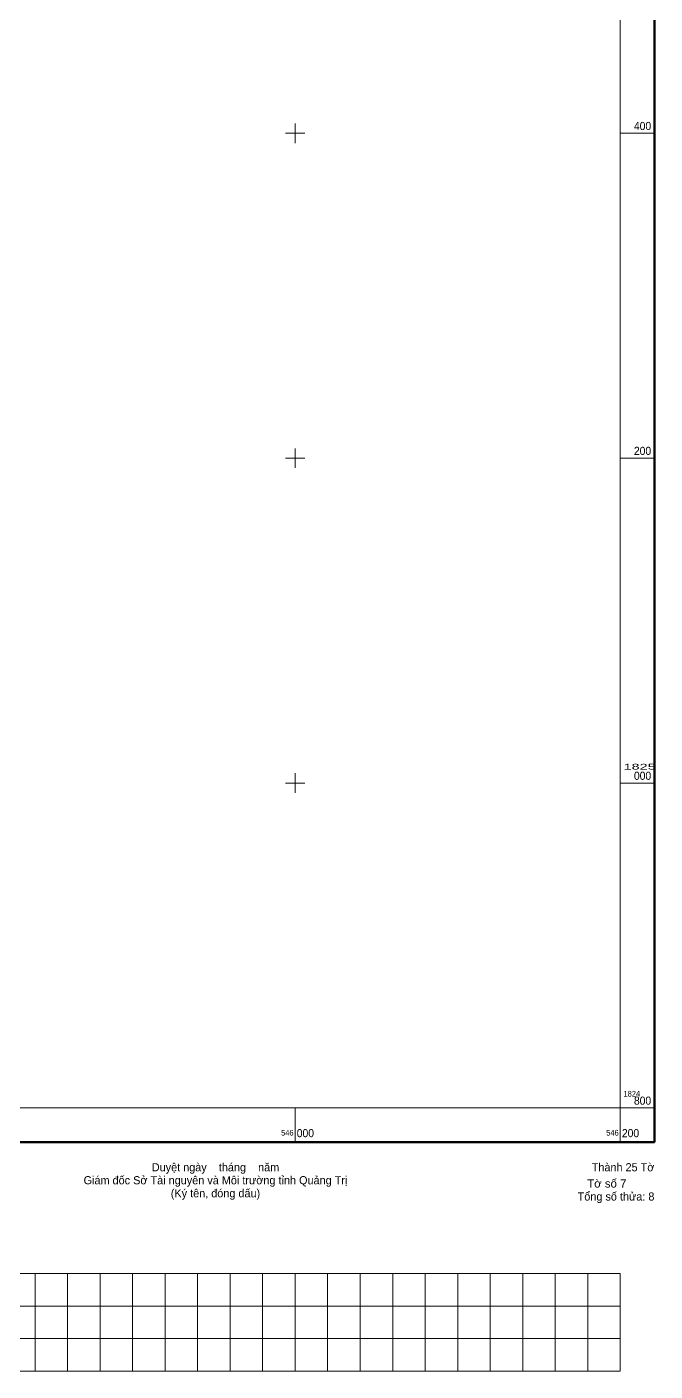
# Model space of a CAD drawing. Header units: metres. Extents: x 544779 to 546235, y 1824638 to 1826293.
# Drawn here: x 545835 to 546221, y 1824638 to 1825466 of the extents above; entities that cross this region are included whole.
import ezdxf
from ezdxf.enums import TextEntityAlignment as Align

# ---------------------------------------------------------------- set-up
doc = ezdxf.new("R2010")
doc.units = ezdxf.units.M
doc.header["$LTSCALE"] = 0.6
doc.layers.add('62', color=7, linetype='Continuous', lineweight=13)

msp = doc.modelspace()

# ---------------------------------------------------------------- linework, layer by layer
at = {"layer": '62'}
for p, q in [((545994, 1825400), (546006, 1825400)), ((546000, 1825394), (546000, 1825406)), ((546200, 1825400), (546221, 1825400)), ((546000, 1825194), (546000, 1825206)), ((545994, 1825200), (546006, 1825200)), ((546200, 1825200), (546221, 1825200)), ((546000, 1824994), (546000, 1825006)), ((545994, 1825000), (546006, 1825000)), ((546200, 1825000), (546221, 1825000)), ((546000, 1824800), (546000, 1824779)), ((546200, 1824800), (546200, 1824779)), ((546200, 1824800), (546221, 1824800)), ((545840, 1824698), (545840, 1824638)), ((545860, 1824698), (545860, 1824638)), ((545880, 1824698), (545880, 1824638)), ((545900, 1824698), (545900, 1824638)), ((545920, 1824698), (545920, 1824638)), ((545940, 1824698), (545940, 1824638)), ((545960, 1824698), (545960, 1824638)), ((545980, 1824698), (545980, 1824638)), ((546000, 1824698), (546000, 1824638)), ((546020, 1824698), (546020, 1824638)), ((546040, 1824698), (546040, 1824638)), ((546060, 1824698), (546060, 1824638)), ((546080, 1824698), (546080, 1824638)), ((546100, 1824698), (546100, 1824638)), ((546120, 1824698), (546120, 1824638)), ((546140, 1824698), (546140, 1824638)), ((546160, 1824698), (546160, 1824638)), ((546180, 1824698), (546180, 1824638)), ((544800, 1824678), (546200, 1824678)), ((544800, 1824658), (546200, 1824658))]:
    msp.add_line(p, q, dxfattribs=at)
at = {"layer": '62', "lineweight": 158}
msp.add_lwpolyline([(544779, 1826221), (546221, 1826221), (546221, 1824779), (544779, 1824779)], close=True, dxfattribs=at)
at = {"layer": '62'}
for points in [[(544800, 1826200), (546200, 1826200), (546200, 1824800), (544800, 1824800)], [(544800, 1824698), (546200, 1824698), (546200, 1824638), (544800, 1824638)]]:
    msp.add_lwpolyline(points, close=True, dxfattribs=at)

# ---------------------------------------------------------------- texts
for s, height, width, p in [('400', 5, 0.95, (546219, 1825402)), ('200', 5, 0.95, (546219, 1825202)), ('000', 5, 0.95, (546219, 1825002)), ('800', 5, 0.95, (546219, 1824802)), ('546', 3.5, 0.95, (545999.03, 1824783)), ('546', 3.5, 0.95, (546199, 1824783)), ('Tờ số 7', 5, 1.05, (546203.77, 1824751))]:
    msp.add_text(s, height=height, dxfattribs=dict(at, width=width)).set_placement(p, align=Align.RIGHT)
for s, height, width, p in [('1825', 3.5, 1.9, (546202, 1825008.34)), ('1824', 3.5, 0.95, (546202, 1824807)), ('000', 5, 0.95, (546001, 1824782)), ('200', 5, 0.95, (546201, 1824782))]:
    msp.add_text(s, height=height, dxfattribs=dict(at, width=width)).set_placement(p)
for s, p in [('Duyệt ngày    tháng    năm', (545951.005, 1824761)), ('Giám đốc Sở Tài nguyên và Môi trường tỉnh Quảng Trị', (545951, 1824753)), ('(Ký tên, đóng dấu)', (545951, 1824745))]:
    msp.add_text(s, height=5, dxfattribs=at).set_placement(p, align=Align.CENTER)
for s, p in [('Thành 25 Tờ', (546221, 1824761)), ('Tổng số thửa: 8', (546221, 1824743))]:
    msp.add_text(s, height=5, dxfattribs=at).set_placement(p, align=Align.RIGHT)

doc.saveas('drawing.dxf')
